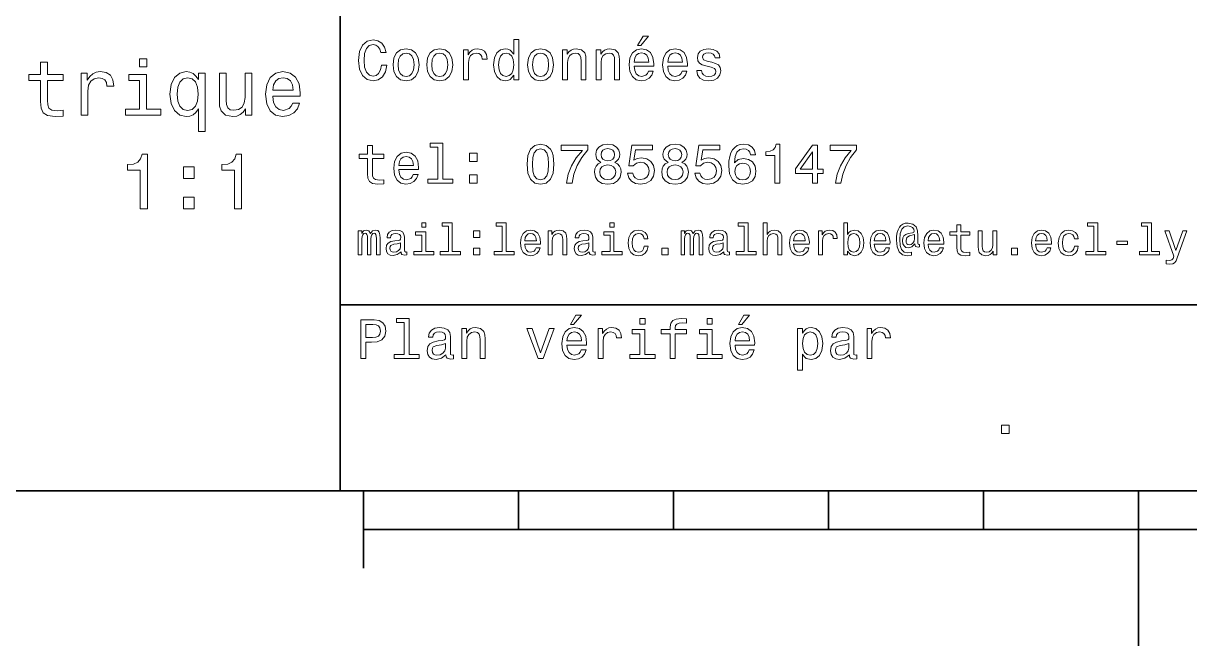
# Model space of a CAD drawing. Extents: x 0 to 296, y 0 to 210.
# Drawn here: x 76.6 to 151.8, y 0 to 40.2 of the extents above; entities that cross this region are included whole.
import ezdxf

# ---------------------------------------------------------------- set-up
doc = ezdxf.new("R2010")
doc.units = 0

msp = doc.modelspace()

# ---------------------------------------------------------------- linework, layer by layer
at = {"color": 7, "lineweight": 35}
for p, q in [((97, 10), (97, 70)), ((97, 22), (162, 22)), ((10, 10), (287, 10)), ((97, 10), (287, 10)), ((98.5, 7.5), (198.5, 7.5))]:
    msp.add_line(p, q, dxfattribs=at)
at = {"color": 7, "lineweight": 35, "ltscale": 0.125}
msp.add_line((98.5, 10), (98.5, 5), dxfattribs=at)
at = {"color": 7, "lineweight": 35, "ltscale": 0.0625}
for p, q in [((108.5, 10), (108.5, 7.5)), ((118.5, 10), (118.5, 7.5)), ((128.5, 10), (128.5, 7.5)), ((138.5, 10), (138.5, 7.5))]:
    msp.add_line(p, q, dxfattribs=at)
at = {"color": 7, "lineweight": 35, "ltscale": 0.25}
msp.add_line((148.5, 10), (148.5, 0), dxfattribs=at)
at = {"color": 7, "lineweight": 13}
for points in [[(116.184441, 38.728386), (116.396973, 38.728386), (116.897697, 39.340778), (116.54467, 39.340778)], [(99.66787, 37.460373), (99.595818, 37.15778), (99.476944, 36.941643), (99.311241, 36.808357), (99.116714, 36.765129), (98.882568, 36.829971), (98.698845, 37.024494), (98.57637, 37.341499), (98.536743, 37.780979), (98.57637, 38.216858), (98.695244, 38.537464), (98.87896, 38.731987), (99.116714, 38.80043), (99.289627, 38.764408), (99.437317, 38.663544), (99.552597, 38.501442), (99.631844, 38.278099), (99.97406, 38.278099), (99.865997, 38.620316), (99.678673, 38.879681), (99.422913, 39.041786), (99.116714, 39.099422), (98.734871, 39.009365), (98.443085, 38.757202), (98.25576, 38.342937), (98.190926, 37.780979), (98.25576, 37.219021), (98.443085, 36.804756), (98.734871, 36.548992), (99.116714, 36.462536), (99.451729, 36.530979), (99.721901, 36.721901), (99.912827, 37.035301), (100.013687, 37.460373)], [(100.413544, 37.496399), (100.471184, 37.056915), (100.636887, 36.732708), (100.899857, 36.530979), (101.252884, 36.462536), (101.602303, 36.530979), (101.865273, 36.729107), (102.030983, 37.053314), (102.092216, 37.496399), (102.030983, 37.935879), (101.865273, 38.263687), (101.602303, 38.461815), (101.252884, 38.533859), (100.899857, 38.461815), (100.636887, 38.260086), (100.471184, 37.935879)], [(102.58213, 37.496399), (102.639771, 37.056915), (102.805473, 36.732708), (103.068443, 36.530979), (103.421471, 36.462536), (103.770897, 36.530979), (104.033859, 36.729107), (104.19957, 37.053314), (104.260803, 37.496399), (104.19957, 37.935879), (104.033859, 38.263687), (103.770897, 38.461815), (103.421471, 38.533859), (103.068443, 38.461815), (102.805473, 38.260086), (102.639771, 37.935879)], [(104.963257, 36.530979), (105.280258, 36.530979), (105.280258, 37.636887), (105.312683, 37.903458), (105.409943, 38.094379), (105.568443, 38.209652), (105.780983, 38.249279), (105.939484, 38.224064), (106.058357, 38.152016), (106.130402, 38.029537), (106.155617, 37.863831), (106.476227, 37.863831), (106.432999, 38.155621), (106.314117, 38.364552), (106.115997, 38.490635), (105.845825, 38.533859), (105.662102, 38.505043), (105.503601, 38.432995), (105.363113, 38.310516), (105.251442, 38.144814), (105.251442, 38.465416), (104.963257, 38.465416)], [(108.201729, 36.829971), (108.201729, 36.530979), (108.51873, 36.530979), (108.51873, 39.117435), (108.20533, 39.117435), (108.20533, 38.170029), (107.963974, 38.443802), (107.816284, 38.508644), (107.646973, 38.533859), (107.340775, 38.461815), (107.103027, 38.260086), (106.948128, 37.935879), (106.894089, 37.5), (106.948128, 37.064121), (107.103027, 36.736309), (107.340775, 36.530979), (107.646973, 36.462536), (107.816284, 36.487751), (107.967575, 36.552593)], [(109.087898, 37.496399), (109.145531, 37.056915), (109.311241, 36.732708), (109.574203, 36.530979), (109.927231, 36.462536), (110.276657, 36.530979), (110.539627, 36.729107), (110.70533, 37.053314), (110.766571, 37.496399), (110.70533, 37.935879), (110.539627, 38.263687), (110.276657, 38.461815), (109.927231, 38.533859), (109.574203, 38.461815), (109.311241, 38.260086), (109.145531, 37.935879)], [(111.350143, 36.530979), (111.667145, 36.530979), (111.667145, 37.647694), (111.69957, 37.903458), (111.804031, 38.090778), (111.966141, 38.206051), (112.182274, 38.249279), (112.355186, 38.213257), (112.463257, 38.115993), (112.517288, 37.953888), (112.535301, 37.737751), (112.535301, 36.530979), (112.852303, 36.530979), (112.852303, 37.802593), (112.837898, 38.058357), (112.773056, 38.270893), (112.560516, 38.465416), (112.229103, 38.533859), (112.045387, 38.508644), (111.890488, 38.440201), (111.757202, 38.324928), (111.65274, 38.170029), (111.65274, 38.465416), (111.350143, 38.465416)], [(113.51873, 36.530979), (113.835732, 36.530979), (113.835732, 37.647694), (113.868156, 37.903458), (113.972626, 38.090778), (114.134727, 38.206051), (114.350861, 38.249279), (114.523773, 38.213257), (114.631844, 38.115993), (114.685883, 37.953888), (114.703888, 37.737751), (114.703888, 36.530979), (115.020889, 36.530979), (115.020889, 37.802593), (115.006485, 38.058357), (114.941643, 38.270893), (114.729111, 38.465416), (114.39769, 38.533859), (114.213974, 38.508644), (114.059082, 38.440201), (113.925789, 38.324928), (113.821327, 38.170029), (113.821327, 38.465416), (113.51873, 38.465416)], [(115.964699, 37.406338), (117.232712, 37.406338), (117.236313, 37.554035), (117.178673, 37.9683), (117.020172, 38.278099), (116.768013, 38.465416), (116.432999, 38.533859), (116.105186, 38.461815), (115.853027, 38.260086), (115.690918, 37.932278), (115.633286, 37.5), (115.687317, 37.056915), (115.849426, 36.732708), (116.097984, 36.530979), (116.422188, 36.462536), (116.703171, 36.509365), (116.933716, 36.631844), (117.103027, 36.826366), (117.200287, 37.085735), (116.886887, 37.085735), (116.822044, 36.941643), (116.728386, 36.833572), (116.461815, 36.747116), (116.256485, 36.786743), (116.101585, 36.912823), (116.000717, 37.118156), (115.964699, 37.395531)], [(118.133286, 37.406338), (119.401299, 37.406338), (119.4049, 37.554035), (119.34726, 37.9683), (119.188766, 38.278099), (118.9366, 38.465416), (118.601585, 38.533859), (118.273773, 38.461815), (118.021614, 38.260086), (117.859512, 37.932278), (117.801872, 37.5), (117.855911, 37.056915), (118.018013, 36.732708), (118.266571, 36.530979), (118.590775, 36.462536), (118.871758, 36.509365), (119.10231, 36.631844), (119.271614, 36.826366), (119.368881, 37.085735), (119.055481, 37.085735), (118.990631, 36.941643), (118.896973, 36.833572), (118.630402, 36.747116), (118.425072, 36.786743), (118.270172, 36.912823), (118.169312, 37.118156), (118.133286, 37.395531)], [(120.971901, 37.658501), (120.66571, 37.730545), (120.438766, 37.8134), (120.363113, 37.982708), (120.384727, 38.101585), (120.460373, 38.188038), (120.582855, 38.242073), (120.759369, 38.263687), (120.92868, 38.242073), (121.061966, 38.177231), (121.148415, 38.079971), (121.184441, 37.950287), (121.49424, 37.950287), (121.49424, 37.957493), (121.440201, 38.191643), (121.292511, 38.375359), (121.061966, 38.490635), (120.759369, 38.533859), (120.453171, 38.490635), (120.229828, 38.371758), (120.08934, 38.195244), (120.046112, 37.971901), (120.078529, 37.755764), (120.179398, 37.604465), (120.3451, 37.496399), (120.586456, 37.42075), (120.939484, 37.334293), (121.155624, 37.244236), (121.213257, 37.172188), (121.234871, 37.064121), (121.202454, 36.930836), (121.115997, 36.829971), (120.97551, 36.765129), (120.788185, 36.743515), (120.590057, 36.765129), (120.445969, 36.840778), (120.348709, 36.963257), (120.309082, 37.132565), (120.002884, 37.132565), (120.053314, 36.844379), (120.201012, 36.635445), (120.435158, 36.509365), (120.759369, 36.462536), (121.097984, 36.509365), (121.346542, 36.635445), (121.497841, 36.837173), (121.551872, 37.100143), (121.512253, 37.327087), (121.400574, 37.481987), (121.216858, 37.582851)], [(77.672462, 36.485653), (77.672462, 35.129025), (77.702721, 34.690266), (77.843933, 34.387669), (78.12635, 34.211159), (78.605461, 34.150639), (79.129959, 34.175854), (79.129959, 34.559139), (78.746674, 34.528881), (78.398689, 34.569225), (78.21209, 34.695309), (78.131393, 34.907124), (78.116264, 35.204674), (78.116264, 36.485653), (79.129959, 36.485653), (79.129959, 36.863895), (78.116264, 36.863895), (78.116264, 37.655682), (77.672462, 37.655682), (77.672462, 36.863895), (76.905891, 36.863895), (76.905891, 36.485653)], [(84.521164, 37.867496), (84.052139, 37.867496), (84.052139, 37.363174), (84.521164, 37.363174)], [(100.737755, 37.5), (100.770172, 37.824207), (100.87104, 38.058357), (101.033142, 38.20245), (101.252884, 38.25288), (101.469017, 38.20245), (101.631126, 38.061958), (101.731987, 37.824207), (101.768013, 37.5), (101.731987, 37.172188), (101.631126, 36.934437), (101.469017, 36.790344), (101.252884, 36.743515), (101.033142, 36.790344), (100.87104, 36.934437), (100.770172, 37.172188)], [(102.906342, 37.5), (102.938759, 37.824207), (103.039627, 38.058357), (103.201729, 38.20245), (103.421471, 38.25288), (103.637611, 38.20245), (103.799713, 38.061958), (103.900574, 37.824207), (103.9366, 37.5), (103.900574, 37.172188), (103.799713, 36.934437), (103.637611, 36.790344), (103.421471, 36.743515), (103.201729, 36.790344), (103.039627, 36.934437), (102.938759, 37.172188)], [(107.701012, 38.249279), (107.909943, 38.198845), (108.068443, 38.058357), (108.162102, 37.824207), (108.198128, 37.5), (108.162102, 37.172188), (108.068443, 36.938038), (107.909943, 36.793949), (107.701012, 36.747116), (107.502884, 36.793949), (107.351585, 36.938038), (107.250717, 37.175793), (107.2183, 37.5), (107.250717, 37.820606), (107.351585, 38.054756), (107.502884, 38.198845)], [(109.412102, 37.5), (109.444527, 37.824207), (109.545387, 38.058357), (109.707489, 38.20245), (109.927231, 38.25288), (110.143372, 38.20245), (110.305473, 38.061958), (110.406342, 37.824207), (110.44236, 37.5), (110.406342, 37.172188), (110.305473, 36.934437), (110.143372, 36.790344), (109.927231, 36.743515), (109.707489, 36.790344), (109.545387, 36.934437), (109.444527, 37.172188)], [(115.964699, 37.672909), (116.004318, 37.921471), (116.101585, 38.105186), (116.249283, 38.216858), (116.443802, 38.256485), (116.634727, 38.216858), (116.782425, 38.105186), (116.872482, 37.921471), (116.9049, 37.672909)], [(118.133286, 37.672909), (118.172913, 37.921471), (118.270172, 38.105186), (118.41787, 38.216858), (118.612396, 38.256485), (118.803314, 38.216858), (118.951012, 38.105186), (119.041069, 37.921471), (119.073486, 37.672909)], [(80.279808, 34.24646), (80.723618, 34.24646), (80.723618, 35.794731), (80.769005, 36.167931), (80.905167, 36.435219), (81.127075, 36.596603), (81.424622, 36.652081), (81.64653, 36.616776), (81.81295, 36.515911), (81.913818, 36.344444), (81.94912, 36.112453), (82.397964, 36.112453), (82.337448, 36.520954), (82.171021, 36.813461), (81.893646, 36.989975), (81.515396, 37.050495), (81.258194, 37.010147), (81.036293, 36.909283), (80.839607, 36.737816), (80.683266, 36.505825), (80.683266, 36.954674), (80.279808, 36.954674)], [(87.849693, 36.536087), (87.693352, 36.763031), (87.516846, 36.924416), (87.310066, 37.01519), (87.073036, 37.050495), (86.644363, 36.949631), (86.311508, 36.66721), (86.09465, 36.213318), (86.018997, 35.603088), (86.09465, 34.987816), (86.311508, 34.533924), (86.644363, 34.24646), (87.073036, 34.150639), (87.310066, 34.180897), (87.511795, 34.266632), (87.688309, 34.422974), (87.849693, 34.660004), (87.849693, 33.197468), (88.293503, 33.197468), (88.293503, 36.954674), (87.849693, 36.954674)], [(91.309341, 36.954674), (90.86554, 36.954674), (90.86554, 35.391273), (90.815109, 35.02816), (90.668854, 34.765911), (90.44191, 34.60453), (90.144363, 34.554096), (89.907333, 34.594444), (89.756027, 34.715481), (89.670296, 34.922253), (89.650124, 35.21476), (89.650124, 36.954674), (89.206322, 36.954674), (89.206322, 35.174416), (89.221451, 34.816345), (89.317276, 34.518795), (89.609779, 34.24646), (90.078796, 34.150639), (90.330963, 34.18594), (90.547821, 34.276718), (90.734421, 34.43306), (90.885712, 34.660004), (90.885712, 34.24646), (91.309341, 34.24646)], [(92.645798, 35.471966), (94.421021, 35.471966), (94.426056, 35.678738), (94.345367, 36.258709), (94.123466, 36.692425), (93.770439, 36.954674), (93.301422, 37.050495), (92.842484, 36.949631), (92.489456, 36.66721), (92.262512, 36.208275), (92.181824, 35.603088), (92.257477, 34.982773), (92.484421, 34.528881), (92.832397, 34.24646), (93.286285, 34.150639), (93.679665, 34.216202), (94.002426, 34.387669), (94.239456, 34.660004), (94.375626, 35.023117), (93.936867, 35.023117), (93.846085, 34.821388), (93.714966, 34.67009), (93.341766, 34.549053), (93.054306, 34.60453), (92.837448, 34.781044), (92.696228, 35.068504), (92.645798, 35.456833)], [(84.506035, 34.619659), (84.506035, 36.863895), (83.366264, 36.863895), (83.366264, 36.485653), (84.062225, 36.485653), (84.062225, 34.619659), (83.154449, 34.619659), (83.154449, 34.24646), (85.423904, 34.24646), (85.423904, 34.619659)], [(86.472893, 35.603088), (86.51828, 36.051937), (86.659492, 36.379745), (86.871307, 36.581474), (87.148682, 36.652081), (87.441193, 36.581474), (87.663094, 36.384789), (87.79422, 36.05698), (87.84465, 35.603088), (87.79422, 35.144154), (87.663094, 34.816345), (87.441193, 34.614616), (87.148682, 34.549053), (86.871307, 34.614616), (86.659492, 34.816345), (86.51828, 35.149197)], [(92.645798, 35.845161), (92.701279, 36.193146), (92.837448, 36.450352), (93.04422, 36.606689), (93.316551, 36.662167), (93.583847, 36.606689), (93.790619, 36.450352), (93.916695, 36.193146), (93.962082, 35.845161)], [(103.306198, 32.170029), (103.306198, 30.116714), (102.654175, 30.116714), (102.654175, 29.850143), (104.271614, 29.850143), (104.271614, 30.116714), (103.623199, 30.116714), (103.623199, 32.4366), (102.809074, 32.4366), (102.809074, 32.170029)], [(109.059074, 31.071325), (109.113113, 30.505762), (109.282425, 30.102304), (109.552597, 29.857347), (109.927231, 29.778097), (110.298271, 29.857347), (110.568443, 30.102304), (110.734146, 30.505762), (110.791786, 31.071325), (110.734146, 31.633286), (110.665703, 31.856628), (110.568443, 32.040344), (110.298271, 32.285301), (109.927231, 32.368156), (109.552597, 32.285301), (109.282425, 32.036743), (109.113113, 31.633286)], [(113.817726, 31.197405), (113.634003, 31.09654), (113.507927, 30.956051), (113.428673, 30.779539), (113.403458, 30.567001), (113.461098, 30.246397), (113.626801, 29.997837), (113.896973, 29.839336), (114.264404, 29.778097), (114.628242, 29.839336), (114.898415, 29.997837), (115.064117, 30.246397), (115.125359, 30.567001), (115.096542, 30.779539), (115.020889, 30.956051), (114.891212, 31.09654), (114.71109, 31.197405), (114.855186, 31.283861), (114.956055, 31.402737), (115.017288, 31.546829), (115.038902, 31.723343), (114.98127, 31.979107), (114.829971, 32.184437), (114.585014, 32.317722), (114.264404, 32.368156), (113.940201, 32.317722), (113.695244, 32.184437), (113.540344, 31.979107), (113.486313, 31.723343), (113.504318, 31.546829), (113.565559, 31.402737)], [(118.1549, 31.197405), (117.971184, 31.09654), (117.8451, 30.956051), (117.765854, 30.779539), (117.740631, 30.567001), (117.798271, 30.246397), (117.963974, 29.997837), (118.234146, 29.839336), (118.601585, 29.778097), (118.965416, 29.839336), (119.235596, 29.997837), (119.401299, 30.246397), (119.46254, 30.567001), (119.433716, 30.779539), (119.35807, 30.956051), (119.228386, 31.09654), (119.048271, 31.197405), (119.192368, 31.283861), (119.293228, 31.402737), (119.354469, 31.546829), (119.376083, 31.723343), (119.318443, 31.979107), (119.167145, 32.184437), (118.922195, 32.317722), (118.601585, 32.368156), (118.277374, 32.317722), (118.032425, 32.184437), (117.877525, 31.979107), (117.823486, 31.723343), (117.841499, 31.546829), (117.90274, 31.402737)], [(123.803314, 31.676512), (123.734871, 31.9683), (123.57637, 32.184437), (123.331413, 32.321323), (123.014412, 32.368156), (122.80188, 32.342937), (122.618156, 32.274494), (122.456055, 32.162823), (122.319168, 32.004322), (122.211098, 31.806194), (122.131851, 31.56484), (122.081413, 31.280258), (122.067001, 30.959654), (122.124641, 30.448126), (122.301155, 30.077089), (122.585739, 29.853746), (122.974785, 29.778097), (123.324211, 29.842939), (123.590782, 30.012247), (123.763687, 30.278818), (123.824928, 30.617435), (123.763687, 30.959654), (123.597984, 31.222622), (123.342224, 31.388329), (123.025223, 31.445965), (122.682999, 31.373919), (122.427238, 31.168587), (122.48127, 31.56484), (122.596542, 31.849422), (122.773056, 32.01873), (123.018013, 32.076366), (123.198128, 32.04755), (123.335014, 31.971901), (123.425072, 31.845821), (123.471909, 31.676512)], [(125.042511, 29.850143), (125.370316, 29.850143), (125.370316, 32.368156), (125.125366, 32.368156), (125.060524, 32.148415), (124.93084, 32.000721), (124.732712, 31.914265), (124.458939, 31.885447), (124.458939, 31.629683), (125.042511, 31.629683)], [(84.102577, 28.199631), (84.561508, 28.199631), (84.561508, 31.724846), (84.218567, 31.724846), (84.127792, 31.41721), (83.946236, 31.210438), (83.668854, 31.089401), (83.285568, 31.049055), (83.285568, 30.690985), (84.102577, 30.690985)], [(90.174622, 28.199631), (90.633553, 28.199631), (90.633553, 31.724846), (90.290619, 31.724846), (90.199837, 31.41721), (90.01828, 31.210438), (89.740906, 31.089401), (89.35762, 31.049055), (89.35762, 30.690985), (90.174622, 30.690985)], [(98.763687, 31.449568), (98.763687, 30.480547), (98.785301, 30.167147), (98.886169, 29.951008), (99.087898, 29.824926), (99.430115, 29.7817), (99.804756, 29.799711), (99.804756, 30.073486), (99.530983, 30.051872), (99.282417, 30.08069), (99.149132, 30.170748), (99.091499, 30.322046), (99.080688, 30.534582), (99.080688, 31.449568), (99.804756, 31.449568), (99.804756, 31.71974), (99.080688, 31.71974), (99.080688, 32.285301), (98.763687, 32.285301), (98.763687, 31.71974), (98.216141, 31.71974), (98.216141, 31.449568)], [(100.784584, 30.725504), (102.052597, 30.725504), (102.056198, 30.873198), (101.998558, 31.287464), (101.840057, 31.597261), (101.587898, 31.784582), (101.252884, 31.853025), (100.925072, 31.780979), (100.672913, 31.57925), (100.510803, 31.25144), (100.453171, 30.819164), (100.507202, 30.37608), (100.669312, 30.051872), (100.91787, 29.850143), (101.242073, 29.7817), (101.523056, 29.828529), (101.753601, 29.951008), (101.922913, 30.145533), (102.020172, 30.404898), (101.706772, 30.404898), (101.64193, 30.260807), (101.548271, 30.152737), (101.2817, 30.066282), (101.07637, 30.105907), (100.921471, 30.231987), (100.820602, 30.437319), (100.784584, 30.714697)], [(105.341499, 31.247837), (105.838615, 31.247837), (105.838615, 31.784582), (105.341499, 31.784582)], [(109.4049, 31.071325), (109.433716, 31.507204), (109.523773, 31.820604), (109.685883, 32.004322), (109.927231, 32.069164), (110.164986, 32.004322), (110.327087, 31.820604), (110.417145, 31.507204), (110.445969, 31.071325), (110.417145, 30.631844), (110.327087, 30.318443), (110.164986, 30.134726), (109.927231, 30.073486), (109.685883, 30.134726), (109.523773, 30.318443), (109.433716, 30.631844)], [(111.5951, 29.850143), (111.958931, 29.850143), (112.077812, 30.444523), (112.286743, 30.999279), (112.58213, 31.514408), (112.967575, 31.997118), (112.967575, 32.296108), (111.252884, 32.296108), (111.252884, 31.9683), (112.621758, 31.9683), (112.225502, 31.481987), (111.926514, 30.974062), (111.717575, 30.433718)], [(113.828529, 31.694523), (113.857346, 31.853025), (113.943802, 31.975504), (114.080688, 32.051151), (114.264404, 32.079971), (114.444527, 32.051151), (114.581413, 31.975504), (114.66787, 31.853025), (114.700287, 31.694523), (114.66787, 31.532419), (114.581413, 31.40634), (114.444527, 31.323486), (114.264404, 31.298271), (114.080688, 31.327089), (113.943802, 31.40634), (113.857346, 31.532419)], [(115.539627, 30.502161), (115.618874, 30.206772), (115.795387, 29.976225), (116.054756, 29.832132), (116.386169, 29.778097), (116.75, 29.842939), (117.034584, 30.019451), (117.214699, 30.300432), (117.283142, 30.660662), (117.221901, 30.995676), (117.048996, 31.258644), (116.778816, 31.427954), (116.429398, 31.489193), (116.159225, 31.445965), (115.950287, 31.327089), (116.051155, 32.000721), (117.146255, 32.000721), (117.146255, 32.296108), (115.809799, 32.296108), (115.611671, 30.970461), (115.899857, 30.970461), (116.108788, 31.139769), (116.375359, 31.201008), (116.605911, 31.161383), (116.782425, 31.046108), (116.894089, 30.869596), (116.933716, 30.642651), (116.894089, 30.415705), (116.778816, 30.239193), (116.60231, 30.127522), (116.375359, 30.087896), (116.184441, 30.113111), (116.036743, 30.195965), (115.928673, 30.325647), (115.874641, 30.502161)], [(118.16571, 31.694523), (118.194527, 31.853025), (118.280983, 31.975504), (118.41787, 32.051151), (118.601585, 32.079971), (118.7817, 32.051151), (118.918587, 31.975504), (119.005043, 31.853025), (119.03746, 31.694523), (119.005043, 31.532419), (118.918587, 31.40634), (118.7817, 31.323486), (118.601585, 31.298271), (118.41787, 31.327089), (118.280983, 31.40634), (118.194527, 31.532419)], [(119.876801, 30.502161), (119.956055, 30.206772), (120.132568, 29.976225), (120.391937, 29.832132), (120.723343, 29.778097), (121.087173, 29.842939), (121.371758, 30.019451), (121.551872, 30.300432), (121.620316, 30.660662), (121.559082, 30.995676), (121.386169, 31.258644), (121.115997, 31.427954), (120.766571, 31.489193), (120.496399, 31.445965), (120.287468, 31.327089), (120.388329, 32.000721), (121.483429, 32.000721), (121.483429, 32.296108), (120.146973, 32.296108), (119.948853, 30.970461), (120.23703, 30.970461), (120.445969, 31.139769), (120.71254, 31.201008), (120.943085, 31.161383), (121.119598, 31.046108), (121.23127, 30.869596), (121.270897, 30.642651), (121.23127, 30.415705), (121.115997, 30.239193), (120.939484, 30.127522), (120.71254, 30.087896), (120.521614, 30.113111), (120.373917, 30.195965), (120.265854, 30.325647), (120.211815, 30.502161)], [(127.474068, 29.850143), (127.798279, 29.850143), (127.798279, 30.46974), (128.154907, 30.46974), (128.154907, 30.757925), (127.798279, 30.757925), (127.798279, 32.296108), (127.470467, 32.296108), (126.375366, 30.786743), (126.375366, 30.46974), (127.474068, 30.46974)], [(126.677956, 30.757925), (127.474068, 31.878241), (127.474068, 30.757925)], [(128.943817, 29.850143), (129.307648, 29.850143), (129.426514, 30.444523), (129.635452, 30.999279), (129.930847, 31.514408), (130.316284, 31.997118), (130.316284, 32.296108), (128.601593, 32.296108), (128.601593, 31.9683), (129.970459, 31.9683), (129.574219, 31.481987), (129.275223, 30.974062), (129.066284, 30.433718)], [(86.881393, 30.156403), (87.577362, 30.156403), (87.577362, 30.907845), (86.881393, 30.907845)], [(100.784584, 30.992075), (100.824211, 31.240633), (100.921471, 31.424351), (101.069168, 31.536022), (101.263687, 31.575647), (101.454613, 31.536022), (101.602303, 31.424351), (101.69236, 31.240633), (101.724785, 30.992075)], [(113.749283, 30.574207), (113.7817, 30.765129), (113.886169, 30.909222), (114.048271, 31.002882), (114.264404, 31.035301), (114.476944, 31.002882), (114.639046, 30.909222), (114.743515, 30.765129), (114.779541, 30.574207), (114.743515, 30.368876), (114.639046, 30.213976), (114.476944, 30.113111), (114.264404, 30.08069), (114.048271, 30.113111), (113.886169, 30.213976), (113.7817, 30.368876)], [(118.086456, 30.574207), (118.118881, 30.765129), (118.223343, 30.909222), (118.385452, 31.002882), (118.601585, 31.035301), (118.814117, 31.002882), (118.976227, 30.909222), (119.080688, 30.765129), (119.116714, 30.574207), (119.080688, 30.368876), (118.976227, 30.213976), (118.814117, 30.113111), (118.601585, 30.08069), (118.385452, 30.113111), (118.223343, 30.213976), (118.118881, 30.368876)], [(123.47551, 30.613832), (123.435883, 30.386887), (123.335014, 30.213976), (123.172913, 30.098703), (122.971184, 30.062679), (122.758652, 30.098703), (122.596542, 30.210375), (122.492081, 30.383286), (122.459656, 30.610229), (122.495682, 30.833572), (122.596542, 31.002882), (122.762253, 31.11095), (122.985596, 31.150576), (123.180115, 31.11095), (123.335014, 31.006483), (123.435883, 30.837175)], [(105.341499, 29.850143), (105.838615, 29.850143), (105.838615, 30.386887), (105.341499, 30.386887)], [(86.881393, 28.199631), (87.577362, 28.199631), (87.577362, 28.951071), (86.881393, 28.951071)], [(102.524498, 27.293949), (102.256485, 27.293949), (102.256485, 27.005764), (102.524498, 27.005764)], [(103.979828, 27.080692), (103.979828, 25.438042), (103.458214, 25.438042), (103.458214, 25.224785), (104.752159, 25.224785), (104.752159, 25.438042), (104.233429, 25.438042), (104.233429, 27.293949), (103.58213, 27.293949), (103.58213, 27.080692)], [(107.44957, 27.080692), (107.44957, 25.438042), (106.927956, 25.438042), (106.927956, 25.224785), (108.221901, 25.224785), (108.221901, 25.438042), (107.703171, 25.438042), (107.703171, 27.293949), (107.051872, 27.293949), (107.051872, 27.080692)], [(114.668587, 27.293949), (114.400574, 27.293949), (114.400574, 27.005764), (114.668587, 27.005764)], [(123.0634, 27.080692), (123.0634, 25.438042), (122.541786, 25.438042), (122.541786, 25.224785), (123.835739, 25.224785), (123.835739, 25.438042), (123.317001, 25.438042), (123.317001, 27.293949), (122.66571, 27.293949), (122.66571, 27.080692)], [(124.293945, 25.224785), (124.547554, 25.224785), (124.547554, 26.118156), (124.573486, 26.322767), (124.657059, 26.472624), (124.786743, 26.564842), (124.959656, 26.599424), (125.097984, 26.570606), (125.184441, 26.492796), (125.227669, 26.363113), (125.242081, 26.190203), (125.242081, 25.224785), (125.495682, 25.224785), (125.495682, 26.242077), (125.484154, 26.446688), (125.432281, 26.616716), (125.262253, 26.772335), (124.997116, 26.827091), (124.853027, 26.806917), (124.729111, 26.752163), (124.625366, 26.665707), (124.547554, 26.547552), (124.547554, 27.293949), (124.293945, 27.293949)], [(129.737762, 25.463978), (129.925079, 25.242075), (130.181564, 25.170031), (130.42363, 25.224785), (130.616714, 25.38905), (130.737762, 25.651299), (130.783859, 26), (130.737762, 26.348703), (130.613831, 26.60807), (130.42363, 26.769453), (130.181564, 26.827091), (129.927963, 26.752163), (129.824219, 26.659943), (129.737762, 26.536024), (129.737762, 27.293949), (129.484161, 27.293949), (129.484161, 25.224785), (129.737762, 25.224785)], [(134.383286, 25.734871), (134.383286, 25.902018), (134.337189, 25.893373), (134.282425, 25.913546), (134.265137, 25.974064), (134.265137, 26.446688), (134.242081, 26.780981), (134.149857, 27.02882), (133.933716, 27.213257), (133.631134, 27.279539), (133.455338, 27.262249), (133.305481, 27.210375), (133.175797, 27.12392), (133.072052, 27.002882), (132.991364, 26.850145), (132.933716, 26.662825), (132.899139, 26.438042), (132.887604, 26.184439), (132.927963, 25.737753), (133.057648, 25.42075), (133.273773, 25.230549), (133.582138, 25.170031), (133.864563, 25.216139), (133.864563, 25.406342), (133.616714, 25.360231), (133.377533, 25.409224), (133.219025, 25.567724), (133.132568, 25.835735), (133.106628, 26.224785), (133.135452, 26.605188), (133.233429, 26.876081), (133.391937, 27.040346), (133.622482, 27.095102), (133.798279, 27.063402), (133.927963, 26.988474), (134.008652, 26.876081), (134.037476, 26.746399), (134.005768, 26.682999), (133.919312, 26.654179), (133.636887, 26.610952), (133.481277, 26.547552), (133.368881, 26.449568), (133.302597, 26.314121), (133.282425, 26.135448), (133.308365, 25.942364), (133.380402, 25.798271), (133.498566, 25.708935), (133.654175, 25.680117), (133.881851, 25.740635), (134.074936, 25.930836), (134.074936, 25.913546), (134.121033, 25.760807), (134.279541, 25.714699)], [(136.778107, 26.504324), (136.778107, 25.729107), (136.795395, 25.478388), (136.876083, 25.305477), (137.037476, 25.204613), (137.311249, 25.170031), (137.610962, 25.184439), (137.610962, 25.40346), (137.391937, 25.386168), (137.193085, 25.409224), (137.086456, 25.48127), (137.040344, 25.602306), (137.031708, 25.772335), (137.031708, 26.504324), (137.610962, 26.504324), (137.610962, 26.720463), (137.031708, 26.720463), (137.031708, 27.172913), (136.778107, 27.172913), (136.778107, 26.720463), (136.340057, 26.720463), (136.340057, 26.504324)], [(145.61673, 27.080692), (145.61673, 25.438042), (145.095108, 25.438042), (145.095108, 25.224785), (146.389053, 25.224785), (146.389053, 25.438042), (145.870331, 25.438042), (145.870331, 27.293949), (145.219025, 27.293949), (145.219025, 27.080692)], [(149.086456, 27.080692), (149.086456, 25.438042), (148.56485, 25.438042), (148.56485, 25.224785), (149.858795, 25.224785), (149.858795, 25.438042), (149.340073, 25.438042), (149.340073, 27.293949), (148.688766, 27.293949), (148.688766, 27.080692)], [(98.170029, 25.224785), (98.403458, 25.224785), (98.403458, 26.259367), (98.41787, 26.414986), (98.461098, 26.527378), (98.527374, 26.59366), (98.613831, 26.619598), (98.682999, 26.596542), (98.729103, 26.538906), (98.752159, 26.440924), (98.760803, 26.311241), (98.760803, 25.224785), (98.979828, 25.224785), (98.979828, 26.259367), (98.99424, 26.412106), (99.03746, 26.524496), (99.106628, 26.59366), (99.193085, 26.619598), (99.262245, 26.596542), (99.308357, 26.538906), (99.337173, 26.311241), (99.337173, 25.224785), (99.570602, 25.224785), (99.570602, 26.293949), (99.556198, 26.515852), (99.510086, 26.685881), (99.41787, 26.789627), (99.268013, 26.827091), (99.092216, 26.769453), (98.956772, 26.602306), (98.850143, 26.766571), (98.671471, 26.827091), (98.507202, 26.769453), (98.394814, 26.60807), (98.394814, 26.772335), (98.170029, 26.772335)], [(100.925072, 25.426514), (100.925072, 25.417868), (100.939484, 25.319885), (100.982712, 25.250721), (101.164268, 25.195967), (101.305473, 25.219021), (101.305473, 25.414986), (101.244957, 25.406342), (101.164268, 25.443806), (101.149857, 25.559078), (101.149857, 26.360231), (101.115273, 26.564842), (101.014412, 26.708935), (100.838615, 26.795389), (100.590775, 26.827091), (100.348701, 26.792507), (100.170029, 26.694525), (100.05764, 26.541788), (100.020172, 26.340059), (100.020172, 26.322767), (100.247841, 26.322767), (100.268013, 26.443806), (100.331413, 26.53026), (100.435158, 26.582134), (100.58213, 26.602306), (100.723343, 26.587896), (100.824211, 26.54467), (100.884727, 26.469742), (100.9049, 26.365995), (100.893372, 26.244957), (100.84726, 26.184439), (100.731987, 26.155621), (100.515854, 26.132566), (100.268013, 26.080692), (100.092216, 25.988474), (99.988472, 25.844381), (99.956772, 25.631124), (99.985588, 25.440924), (100.074928, 25.299713), (100.219017, 25.210375), (100.41787, 25.178675), (100.685883, 25.239195)], [(102.515854, 25.438042), (102.515854, 26.720463), (101.864555, 26.720463), (101.864555, 26.504324), (102.262245, 26.504324), (102.262245, 25.438042), (101.743515, 25.438042), (101.743515, 25.224785), (103.040344, 25.224785), (103.040344, 25.438042)], [(105.60807, 26.342941), (106.005768, 26.342941), (106.005768, 26.772335), (105.60807, 26.772335)], [(108.902016, 25.925074), (109.916428, 25.925074), (109.919312, 26.043228), (109.873199, 26.374641), (109.746399, 26.622478), (109.54467, 26.772335), (109.276657, 26.827091), (109.014412, 26.769453), (108.812683, 26.60807), (108.682999, 26.345821), (108.636887, 26), (108.680115, 25.645535), (108.809799, 25.386168), (109.008644, 25.224785), (109.268013, 25.170031), (109.492798, 25.207495), (109.677231, 25.305477), (109.812683, 25.461096), (109.890488, 25.668589), (109.639771, 25.668589), (109.587898, 25.553314), (109.51297, 25.46686), (109.299713, 25.397696), (109.135445, 25.429396), (109.011528, 25.53026), (108.930832, 25.694525), (108.902016, 25.916428)], [(108.902016, 26.138329), (108.933716, 26.337177), (109.011528, 26.48415), (109.129684, 26.573488), (109.285301, 26.605188), (109.438042, 26.573488), (109.556198, 26.48415), (109.628242, 26.337177), (109.654175, 26.138329)], [(110.414986, 25.224785), (110.668587, 25.224785), (110.668587, 26.118156), (110.694527, 26.322767), (110.778099, 26.472624), (110.907784, 26.564842), (111.080688, 26.599424), (111.219017, 26.570606), (111.305473, 26.492796), (111.348701, 26.363113), (111.363113, 26.190203), (111.363113, 25.224785), (111.616714, 25.224785), (111.616714, 26.242077), (111.605186, 26.446688), (111.553314, 26.616716), (111.383286, 26.772335), (111.118156, 26.827091), (110.971184, 26.806917), (110.84726, 26.752163), (110.740631, 26.659943), (110.657059, 26.536024), (110.657059, 26.772335), (110.414986, 26.772335)], [(113.06916, 25.426514), (113.06916, 25.417868), (113.083572, 25.319885), (113.126801, 25.250721), (113.308357, 25.195967), (113.44957, 25.219021), (113.44957, 25.414986), (113.389046, 25.406342), (113.308357, 25.443806), (113.293945, 25.559078), (113.293945, 26.360231), (113.259369, 26.564842), (113.158501, 26.708935), (112.982712, 26.795389), (112.734871, 26.827091), (112.492798, 26.792507), (112.314117, 26.694525), (112.201729, 26.541788), (112.164261, 26.340059), (112.164261, 26.322767), (112.39193, 26.322767), (112.412102, 26.443806), (112.475502, 26.53026), (112.579247, 26.582134), (112.726227, 26.602306), (112.867432, 26.587896), (112.9683, 26.54467), (113.028816, 26.469742), (113.048988, 26.365995), (113.03746, 26.244957), (112.991356, 26.184439), (112.876083, 26.155621), (112.659943, 26.132566), (112.412102, 26.080692), (112.236313, 25.988474), (112.132561, 25.844381), (112.100861, 25.631124), (112.129684, 25.440924), (112.219017, 25.299713), (112.363113, 25.210375), (112.561958, 25.178675), (112.829971, 25.239195)], [(114.659943, 25.438042), (114.659943, 26.720463), (114.008644, 26.720463), (114.008644, 26.504324), (114.406342, 26.504324), (114.406342, 25.438042), (113.887604, 25.438042), (113.887604, 25.224785), (115.184433, 25.224785), (115.184433, 25.438042)], [(116.605186, 26.259367), (116.855904, 26.259367), (116.804031, 26.489914), (116.680115, 26.671471), (116.48703, 26.783863), (116.236313, 26.827091), (115.959656, 26.769453), (115.749275, 26.60807), (115.616714, 26.345821), (115.570602, 25.994238), (115.613831, 25.645535), (115.743515, 25.386168), (115.948128, 25.224785), (116.227661, 25.170031), (116.475502, 25.213257), (116.668587, 25.334295), (116.801147, 25.524496), (116.858788, 25.778099), (116.616714, 25.778099), (116.573486, 25.616716), (116.492798, 25.495678), (116.377518, 25.42075), (116.236313, 25.397696), (116.060516, 25.43516), (115.933716, 25.550434), (115.855904, 25.737753), (115.829971, 26.002882), (115.855904, 26.262249), (115.9366, 26.449568), (116.066284, 26.564842), (116.236313, 26.605188), (116.386169, 26.579252), (116.498558, 26.51297), (116.573486, 26.40346)], [(118.988472, 25.224785), (119.221901, 25.224785), (119.221901, 26.259367), (119.236313, 26.414986), (119.279541, 26.527378), (119.345825, 26.59366), (119.432274, 26.619598), (119.501442, 26.596542), (119.547546, 26.538906), (119.570602, 26.440924), (119.579254, 26.311241), (119.579254, 25.224785), (119.798271, 25.224785), (119.798271, 26.259367), (119.812683, 26.412106), (119.855911, 26.524496), (119.925072, 26.59366), (120.011528, 26.619598), (120.080688, 26.596542), (120.126801, 26.538906), (120.155617, 26.311241), (120.155617, 25.224785), (120.389046, 25.224785), (120.389046, 26.293949), (120.374641, 26.515852), (120.328529, 26.685881), (120.236313, 26.789627), (120.086456, 26.827091), (119.91066, 26.769453), (119.775215, 26.602306), (119.668587, 26.766571), (119.489914, 26.827091), (119.325645, 26.769453), (119.213257, 26.60807), (119.213257, 26.772335), (118.988472, 26.772335)], [(121.743515, 25.426514), (121.743515, 25.417868), (121.757927, 25.319885), (121.801155, 25.250721), (121.982712, 25.195967), (122.123917, 25.219021), (122.123917, 25.414986), (122.0634, 25.406342), (121.982712, 25.443806), (121.9683, 25.559078), (121.9683, 26.360231), (121.933716, 26.564842), (121.832855, 26.708935), (121.657059, 26.795389), (121.409225, 26.827091), (121.167145, 26.792507), (120.988472, 26.694525), (120.876083, 26.541788), (120.838615, 26.340059), (120.838615, 26.322767), (121.066284, 26.322767), (121.086456, 26.443806), (121.149857, 26.53026), (121.253601, 26.582134), (121.400574, 26.602306), (121.541786, 26.587896), (121.642654, 26.54467), (121.703171, 26.469742), (121.723343, 26.365995), (121.711815, 26.244957), (121.66571, 26.184439), (121.55043, 26.155621), (121.33429, 26.132566), (121.086456, 26.080692), (120.91066, 25.988474), (120.806915, 25.844381), (120.775215, 25.631124), (120.804031, 25.440924), (120.893372, 25.299713), (121.03746, 25.210375), (121.236313, 25.178675), (121.504318, 25.239195)], [(126.250725, 25.925074), (127.265129, 25.925074), (127.268013, 26.043228), (127.221909, 26.374641), (127.0951, 26.622478), (126.893372, 26.772335), (126.625366, 26.827091), (126.363113, 26.769453), (126.161385, 26.60807), (126.0317, 26.345821), (125.985596, 26), (126.028824, 25.645535), (126.158501, 25.386168), (126.357353, 25.224785), (126.616714, 25.170031), (126.841499, 25.207495), (127.02594, 25.305477), (127.161385, 25.461096), (127.239197, 25.668589), (126.988472, 25.668589), (126.9366, 25.553314), (126.861671, 25.46686), (126.648415, 25.397696), (126.484154, 25.429396), (126.360229, 25.53026), (126.279541, 25.694525), (126.250725, 25.916428)], [(126.250725, 26.138329), (126.282425, 26.337177), (126.360229, 26.48415), (126.478386, 26.573488), (126.63401, 26.605188), (126.786743, 26.573488), (126.9049, 26.48415), (126.976944, 26.337177), (127.002884, 26.138329)], [(127.858795, 25.224785), (128.112396, 25.224785), (128.112396, 26.10951), (128.138336, 26.322767), (128.216141, 26.475506), (128.342941, 26.567724), (128.51297, 26.599424), (128.639771, 26.579252), (128.734879, 26.521614), (128.792511, 26.423632), (128.812683, 26.291067), (129.069168, 26.291067), (129.034576, 26.524496), (128.939484, 26.691643), (128.780975, 26.792507), (128.56485, 26.827091), (128.417877, 26.804035), (128.291077, 26.746399), (128.17868, 26.648417), (128.08934, 26.515852), (128.08934, 26.772335), (127.858795, 26.772335)], [(130.524506, 26), (130.495682, 25.740635), (130.417877, 25.550434), (130.293945, 25.43516), (130.138336, 25.397696), (129.968307, 25.43516), (129.844391, 25.550434), (129.766571, 25.737753), (129.740631, 26), (129.766571, 26.259367), (129.844391, 26.446688), (129.968307, 26.559078), (130.138336, 26.599424), (130.293945, 26.559078), (130.417877, 26.443806), (130.495682, 26.256485)], [(131.455338, 25.925074), (132.469742, 25.925074), (132.472626, 26.043228), (132.426514, 26.374641), (132.299713, 26.622478), (132.097992, 26.772335), (131.829971, 26.827091), (131.567719, 26.769453), (131.365997, 26.60807), (131.236313, 26.345821), (131.190201, 26), (131.233429, 25.645535), (131.363113, 25.386168), (131.561966, 25.224785), (131.821335, 25.170031), (132.046112, 25.207495), (132.23056, 25.305477), (132.365997, 25.461096), (132.443817, 25.668589), (132.193085, 25.668589), (132.141205, 25.553314), (132.066284, 25.46686), (131.853027, 25.397696), (131.688766, 25.429396), (131.56485, 25.53026), (131.484161, 25.694525), (131.455338, 25.916428)], [(131.455338, 26.138329), (131.48703, 26.337177), (131.56485, 26.48415), (131.682999, 26.573488), (131.838623, 26.605188), (131.991364, 26.573488), (132.109512, 26.48415), (132.181564, 26.337177), (132.207489, 26.138329)], [(134.048996, 26.279539), (134.020172, 26.100866), (133.948135, 25.974064), (133.838623, 25.896255), (133.708939, 25.873199), (133.619598, 25.887609), (133.556198, 25.939482), (133.515854, 26.025938), (133.504333, 26.146975), (133.553314, 26.345821), (133.720459, 26.449568), (134.048996, 26.53026)], [(134.925079, 25.925074), (135.939484, 25.925074), (135.942368, 26.043228), (135.896255, 26.374641), (135.769455, 26.622478), (135.567734, 26.772335), (135.299713, 26.827091), (135.037476, 26.769453), (134.835739, 26.60807), (134.706055, 26.345821), (134.659943, 26), (134.703171, 25.645535), (134.832855, 25.386168), (135.031708, 25.224785), (135.291077, 25.170031), (135.515854, 25.207495), (135.700287, 25.305477), (135.835739, 25.461096), (135.913544, 25.668589), (135.662827, 25.668589), (135.610962, 25.553314), (135.536026, 25.46686), (135.322769, 25.397696), (135.158508, 25.429396), (135.034592, 25.53026), (134.953888, 25.694525), (134.925079, 25.916428)], [(134.925079, 26.138329), (134.956772, 26.337177), (135.034592, 26.48415), (135.15274, 26.573488), (135.308365, 26.605188), (135.461105, 26.573488), (135.579254, 26.48415), (135.651306, 26.337177), (135.677246, 26.138329)], [(139.365997, 26.772335), (139.112396, 26.772335), (139.112396, 25.878963), (139.083588, 25.671471), (139, 25.521614), (138.870331, 25.429396), (138.700287, 25.400578), (138.56485, 25.423632), (138.478394, 25.492796), (138.429398, 25.610952), (138.417877, 25.778099), (138.417877, 26.772335), (138.164276, 26.772335), (138.164276, 25.755045), (138.172913, 25.550434), (138.227676, 25.380404), (138.394821, 25.224785), (138.662827, 25.170031), (138.806915, 25.190203), (138.930847, 25.242075), (139.037476, 25.331413), (139.123932, 25.461096), (139.123932, 25.224785), (139.365997, 25.224785)], [(141.864563, 25.925074), (142.878967, 25.925074), (142.881851, 26.043228), (142.835739, 26.374641), (142.708939, 26.622478), (142.507217, 26.772335), (142.239197, 26.827091), (141.976959, 26.769453), (141.775223, 26.60807), (141.645538, 26.345821), (141.599426, 26), (141.642654, 25.645535), (141.772339, 25.386168), (141.971191, 25.224785), (142.23056, 25.170031), (142.455338, 25.207495), (142.639771, 25.305477), (142.775223, 25.461096), (142.853027, 25.668589), (142.60231, 25.668589), (142.550446, 25.553314), (142.47551, 25.46686), (142.262253, 25.397696), (142.097992, 25.429396), (141.974075, 25.53026), (141.893372, 25.694525), (141.864563, 25.916428)], [(141.864563, 26.138329), (141.896255, 26.337177), (141.974075, 26.48415), (142.092224, 26.573488), (142.247849, 26.605188), (142.400589, 26.573488), (142.518738, 26.48415), (142.59079, 26.337177), (142.61673, 26.138329)], [(144.363129, 26.259367), (144.613846, 26.259367), (144.561966, 26.489914), (144.438049, 26.671471), (144.244965, 26.783863), (143.994247, 26.827091), (143.71759, 26.769453), (143.507217, 26.60807), (143.374649, 26.345821), (143.328537, 25.994238), (143.371765, 25.645535), (143.50145, 25.386168), (143.706055, 25.224785), (143.985596, 25.170031), (144.233429, 25.213257), (144.426514, 25.334295), (144.559082, 25.524496), (144.61673, 25.778099), (144.374649, 25.778099), (144.331421, 25.616716), (144.250732, 25.495678), (144.135452, 25.42075), (143.994247, 25.397696), (143.818451, 25.43516), (143.69165, 25.550434), (143.613846, 25.737753), (143.587906, 26.002882), (143.613846, 26.262249), (143.694534, 26.449568), (143.824219, 26.564842), (143.994247, 26.605188), (144.144104, 26.579252), (144.2565, 26.51297), (144.331421, 26.40346)], [(151.357361, 26.772335), (150.913559, 25.49856), (150.478394, 26.772335), (150.201736, 26.772335), (150.789642, 25.13833), (150.737762, 24.994238), (150.657074, 24.896255), (150.521622, 24.864553), (150.288193, 24.893373), (150.288193, 24.648417), (150.533142, 24.62536), (150.708939, 24.648417), (150.832855, 24.720463), (150.922195, 24.844381), (151.000015, 25.025938), (151.62825, 26.772335)], [(100.896255, 25.766571), (100.861671, 25.616716), (100.769455, 25.501442), (100.631126, 25.426514), (100.461098, 25.400578), (100.351585, 25.414986), (100.273773, 25.461096), (100.224785, 25.541788), (100.210373, 25.654181), (100.221901, 25.755045), (100.268013, 25.827091), (100.452446, 25.907782), (100.685883, 25.942364), (100.896255, 26.011528)], [(105.60807, 25.224785), (106.005768, 25.224785), (106.005768, 25.654181), (105.60807, 25.654181)], [(113.040344, 25.766571), (113.00576, 25.616716), (112.913544, 25.501442), (112.775215, 25.426514), (112.605186, 25.400578), (112.495674, 25.414986), (112.41787, 25.461096), (112.368874, 25.541788), (112.354462, 25.654181), (112.365997, 25.755045), (112.412102, 25.827091), (112.596542, 25.907782), (112.829971, 25.942364), (113.040344, 26.011528)], [(117.752159, 25.224785), (118.149857, 25.224785), (118.149857, 25.654181), (117.752159, 25.654181)], [(121.714699, 25.766571), (121.680115, 25.616716), (121.587898, 25.501442), (121.44957, 25.426514), (121.279541, 25.400578), (121.170029, 25.414986), (121.092216, 25.461096), (121.043228, 25.541788), (121.028816, 25.654181), (121.040344, 25.755045), (121.086456, 25.827091), (121.270889, 25.907782), (121.504318, 25.942364), (121.714699, 26.011528)], [(140.305481, 25.224785), (140.703186, 25.224785), (140.703186, 25.654181), (140.305481, 25.654181)], [(147.095108, 25.884727), (147.792511, 25.884727), (147.792511, 26.112392), (147.095108, 26.112392)], [(101.137611, 20.850864), (101.137611, 18.79755), (100.485588, 18.79755), (100.485588, 18.530979), (102.103027, 18.530979), (102.103027, 18.79755), (101.454613, 18.79755), (101.454613, 21.117435), (100.640488, 21.117435), (100.640488, 20.850864)], [(111.84726, 20.728386), (112.059799, 20.728386), (112.560516, 21.340778), (112.207489, 21.340778)], [(116.667145, 21.117435), (116.33213, 21.117435), (116.33213, 20.757204), (116.667145, 20.757204)], [(118.295387, 20.130404), (118.295387, 18.530979), (118.612396, 18.530979), (118.612396, 20.130404), (119.332855, 20.130404), (119.332855, 20.400576), (118.612396, 20.400576), (118.612396, 20.519451), (118.637611, 20.663544), (118.720459, 20.760807), (118.860954, 20.818443), (119.062683, 20.840057), (119.332855, 20.825647), (119.332855, 21.099422), (118.990631, 21.117435), (118.680832, 21.085014), (118.464699, 20.987751), (118.335014, 20.818443), (118.295387, 20.577089), (118.295387, 20.400576), (117.715424, 20.400576), (117.715424, 20.130404)], [(121.004326, 21.117435), (120.669312, 21.117435), (120.669312, 20.757204), (121.004326, 20.757204)], [(122.690201, 20.728386), (122.90274, 20.728386), (123.403458, 21.340778), (123.05043, 21.340778)], [(98.324211, 18.530979), (98.655617, 18.530979), (98.655617, 19.586454), (99.023056, 19.586454), (99.394089, 19.604465), (99.689484, 19.730547), (99.880402, 19.975504), (99.945244, 20.310518), (99.894814, 20.620316), (99.750717, 20.847261), (99.51297, 20.98415), (99.188759, 21.030979), (98.324211, 21.030979)], [(99.098701, 20.724783), (99.314842, 20.703169), (99.473343, 20.634726), (99.567001, 20.508644), (99.599426, 20.310518), (99.5634, 20.101583), (99.466141, 19.975504), (99.30043, 19.910662), (99.073486, 19.892651), (98.655617, 19.892651), (98.655617, 20.724783)], [(103.824928, 18.78314), (103.824928, 18.772333), (103.842941, 18.649855), (103.896973, 18.5634), (104.123917, 18.494957), (104.30043, 18.523775), (104.30043, 18.768732), (104.224785, 18.757925), (104.123917, 18.804754), (104.105911, 18.948847), (104.105911, 19.950287), (104.062683, 20.206051), (103.9366, 20.386166), (103.716858, 20.494236), (103.407059, 20.533861), (103.104469, 20.490633), (102.881126, 20.368155), (102.740631, 20.177233), (102.693802, 19.925072), (102.693802, 19.903458), (102.978386, 19.903458), (103.003601, 20.054754), (103.082855, 20.162823), (103.21254, 20.227665), (103.396255, 20.252882), (103.572769, 20.234869), (103.698845, 20.180836), (103.774498, 20.087175), (103.799713, 19.957493), (103.785301, 19.806194), (103.727669, 19.730547), (103.583572, 19.694523), (103.3134, 19.665705), (103.003601, 19.600864), (102.783859, 19.48559), (102.654175, 19.305475), (102.614555, 19.038904), (102.650574, 18.801151), (102.762245, 18.62464), (102.94236, 18.512968), (103.190926, 18.473343), (103.52594, 18.54899)], [(104.844383, 18.530979), (105.161385, 18.530979), (105.161385, 19.647694), (105.193802, 19.903458), (105.298271, 20.090778), (105.460373, 20.206051), (105.676514, 20.249279), (105.849426, 20.213255), (105.957497, 20.115993), (106.011528, 19.95389), (106.029541, 19.737751), (106.029541, 18.530979), (106.346542, 18.530979), (106.346542, 19.802593), (106.33213, 20.058357), (106.267288, 20.270893), (106.054756, 20.465418), (105.723343, 20.533861), (105.539627, 20.508644), (105.384727, 20.440201), (105.251442, 20.324926), (105.146973, 20.170029), (105.146973, 20.465418), (104.844383, 20.465418)], [(109.761528, 18.530979), (110.096542, 18.530979), (110.802597, 20.465418), (110.474785, 20.465418), (109.930832, 18.905619), (109.376083, 20.465418), (109.04467, 20.465418)], [(111.627518, 19.40634), (112.895531, 19.40634), (112.899132, 19.554033), (112.841499, 19.9683), (112.682999, 20.278097), (112.430832, 20.465418), (112.095825, 20.533861), (111.768013, 20.461815), (111.515854, 20.260086), (111.353745, 19.932276), (111.296112, 19.5), (111.350143, 19.056915), (111.512245, 18.732708), (111.760803, 18.530979), (112.085014, 18.462536), (112.365997, 18.509365), (112.596542, 18.631844), (112.765854, 18.826368), (112.863113, 19.085733), (112.549713, 19.085733), (112.484871, 18.941643), (112.391212, 18.833572), (112.124641, 18.747118), (111.919312, 18.786743), (111.764412, 18.912823), (111.663544, 19.118155), (111.627518, 19.395533)], [(113.637604, 18.530979), (113.954613, 18.530979), (113.954613, 19.636887), (113.98703, 19.903458), (114.08429, 20.094379), (114.242798, 20.209654), (114.45533, 20.249279), (114.613831, 20.224062), (114.732712, 20.152016), (114.804756, 20.029537), (114.829971, 19.863832), (115.150574, 19.863832), (115.107346, 20.155619), (114.988472, 20.364553), (114.790344, 20.490633), (114.520172, 20.533861), (114.336456, 20.505043), (114.177956, 20.432997), (114.03746, 20.310518), (113.925789, 20.144812), (113.925789, 20.465418), (113.637604, 20.465418)], [(116.656342, 18.79755), (116.656342, 20.400576), (115.842216, 20.400576), (115.842216, 20.130404), (116.33934, 20.130404), (116.33934, 18.79755), (115.690918, 18.79755), (115.690918, 18.530979), (117.311958, 18.530979), (117.311958, 18.79755)], [(120.993515, 18.79755), (120.993515, 20.400576), (120.179398, 20.400576), (120.179398, 20.130404), (120.676514, 20.130404), (120.676514, 18.79755), (120.028099, 18.79755), (120.028099, 18.530979), (121.649139, 18.530979), (121.649139, 18.79755)], [(122.470459, 19.40634), (123.73848, 19.40634), (123.742081, 19.554033), (123.684441, 19.9683), (123.52594, 20.278097), (123.273773, 20.465418), (122.938766, 20.533861), (122.610954, 20.461815), (122.358795, 20.260086), (122.196686, 19.932276), (122.139053, 19.5), (122.193085, 19.056915), (122.355194, 18.732708), (122.603745, 18.530979), (122.927956, 18.462536), (123.208939, 18.509365), (123.439484, 18.631844), (123.608795, 18.826368), (123.706055, 19.085733), (123.392654, 19.085733), (123.327812, 18.941643), (123.234154, 18.833572), (122.967583, 18.747118), (122.762253, 18.786743), (122.607353, 18.912823), (122.506485, 19.118155), (122.470459, 19.395533)], [(126.829254, 20.166426), (126.829254, 20.465418), (126.512253, 20.465418), (126.512253, 17.7817), (126.829254, 17.7817), (126.829254, 18.826368), (126.940926, 18.657061), (127.067009, 18.545389), (127.38401, 18.462536), (127.6866, 18.530979), (127.924355, 18.736311), (128.079254, 19.060518), (128.136887, 19.5), (128.079254, 19.935879), (127.924355, 20.260086), (127.6866, 20.461815), (127.38401, 20.533861), (127.211098, 20.512247), (127.0634, 20.443804), (126.937325, 20.328529)], [(129.847992, 18.78314), (129.847992, 18.772333), (129.865997, 18.649855), (129.920029, 18.5634), (130.146973, 18.494957), (130.323486, 18.523775), (130.323486, 18.768732), (130.247849, 18.757925), (130.146973, 18.804754), (130.128967, 18.948847), (130.128967, 19.950287), (130.085739, 20.206051), (129.959656, 20.386166), (129.739914, 20.494236), (129.430115, 20.533861), (129.127533, 20.490633), (128.904175, 20.368155), (128.763687, 20.177233), (128.716858, 19.925072), (128.716858, 19.903458), (129.00145, 19.903458), (129.026657, 20.054754), (129.105911, 20.162823), (129.235596, 20.227665), (129.419312, 20.252882), (129.595825, 20.234869), (129.721909, 20.180836), (129.797562, 20.087175), (129.822769, 19.957493), (129.808365, 19.806194), (129.750732, 19.730547), (129.606628, 19.694523), (129.336456, 19.665705), (129.026657, 19.600864), (128.806915, 19.48559), (128.677246, 19.305475), (128.637619, 19.038904), (128.67363, 18.801151), (128.785309, 18.62464), (128.965424, 18.512968), (129.213989, 18.473343), (129.548996, 18.54899)], [(130.986313, 18.530979), (131.303314, 18.530979), (131.303314, 19.636887), (131.335739, 19.903458), (131.432999, 20.094379), (131.591507, 20.209654), (131.804047, 20.249279), (131.96254, 20.224062), (132.081421, 20.152016), (132.153473, 20.029537), (132.17868, 19.863832), (132.499283, 19.863832), (132.456055, 20.155619), (132.337189, 20.364553), (132.139053, 20.490633), (131.868881, 20.533861), (131.685165, 20.505043), (131.526657, 20.432997), (131.386169, 20.310518), (131.274506, 20.144812), (131.274506, 20.465418), (130.986313, 20.465418)], [(111.627518, 19.672911), (111.667145, 19.921469), (111.764412, 20.105186), (111.912102, 20.216858), (112.106628, 20.256483), (112.297546, 20.216858), (112.445244, 20.105186), (112.535301, 19.921469), (112.567726, 19.672911)], [(122.470459, 19.672911), (122.510086, 19.921469), (122.607353, 20.105186), (122.755043, 20.216858), (122.94957, 20.256483), (123.140488, 20.216858), (123.288185, 20.105186), (123.378242, 19.921469), (123.410667, 19.672911)], [(127.329971, 18.747118), (127.117439, 18.793947), (126.96254, 18.93804), (126.86528, 19.17219), (126.832855, 19.5), (126.86528, 19.824207), (126.96254, 20.058357), (127.117439, 20.198847), (127.329971, 20.249279), (127.524498, 20.198847), (127.679398, 20.054754), (127.776657, 19.820604), (127.812683, 19.5), (127.776657, 19.175793), (127.679398, 18.93804), (127.524498, 18.793947)], [(103.788902, 19.208212), (103.745674, 19.020893), (103.630402, 18.876801), (103.457489, 18.78314), (103.244957, 18.750719), (103.10807, 18.768732), (103.010803, 18.826368), (102.94957, 18.927233), (102.931557, 19.067722), (102.945969, 19.193804), (103.003601, 19.283861), (103.234146, 19.384726), (103.52594, 19.427954), (103.788902, 19.514408)], [(129.811966, 19.208212), (129.768738, 19.020893), (129.653458, 18.876801), (129.48056, 18.78314), (129.268021, 18.750719), (129.131134, 18.768732), (129.033875, 18.826368), (128.972626, 18.927233), (128.95462, 19.067722), (128.969025, 19.193804), (129.026657, 19.283861), (129.257202, 19.384726), (129.548996, 19.427954), (129.811966, 19.514408)], [(139.667145, 13.690562), (140.164261, 13.690562), (140.164261, 14.227305), (139.667145, 14.227305)]]:
    msp.add_lwpolyline(points, close=True, dxfattribs=at)

doc.saveas('drawing.dxf')
